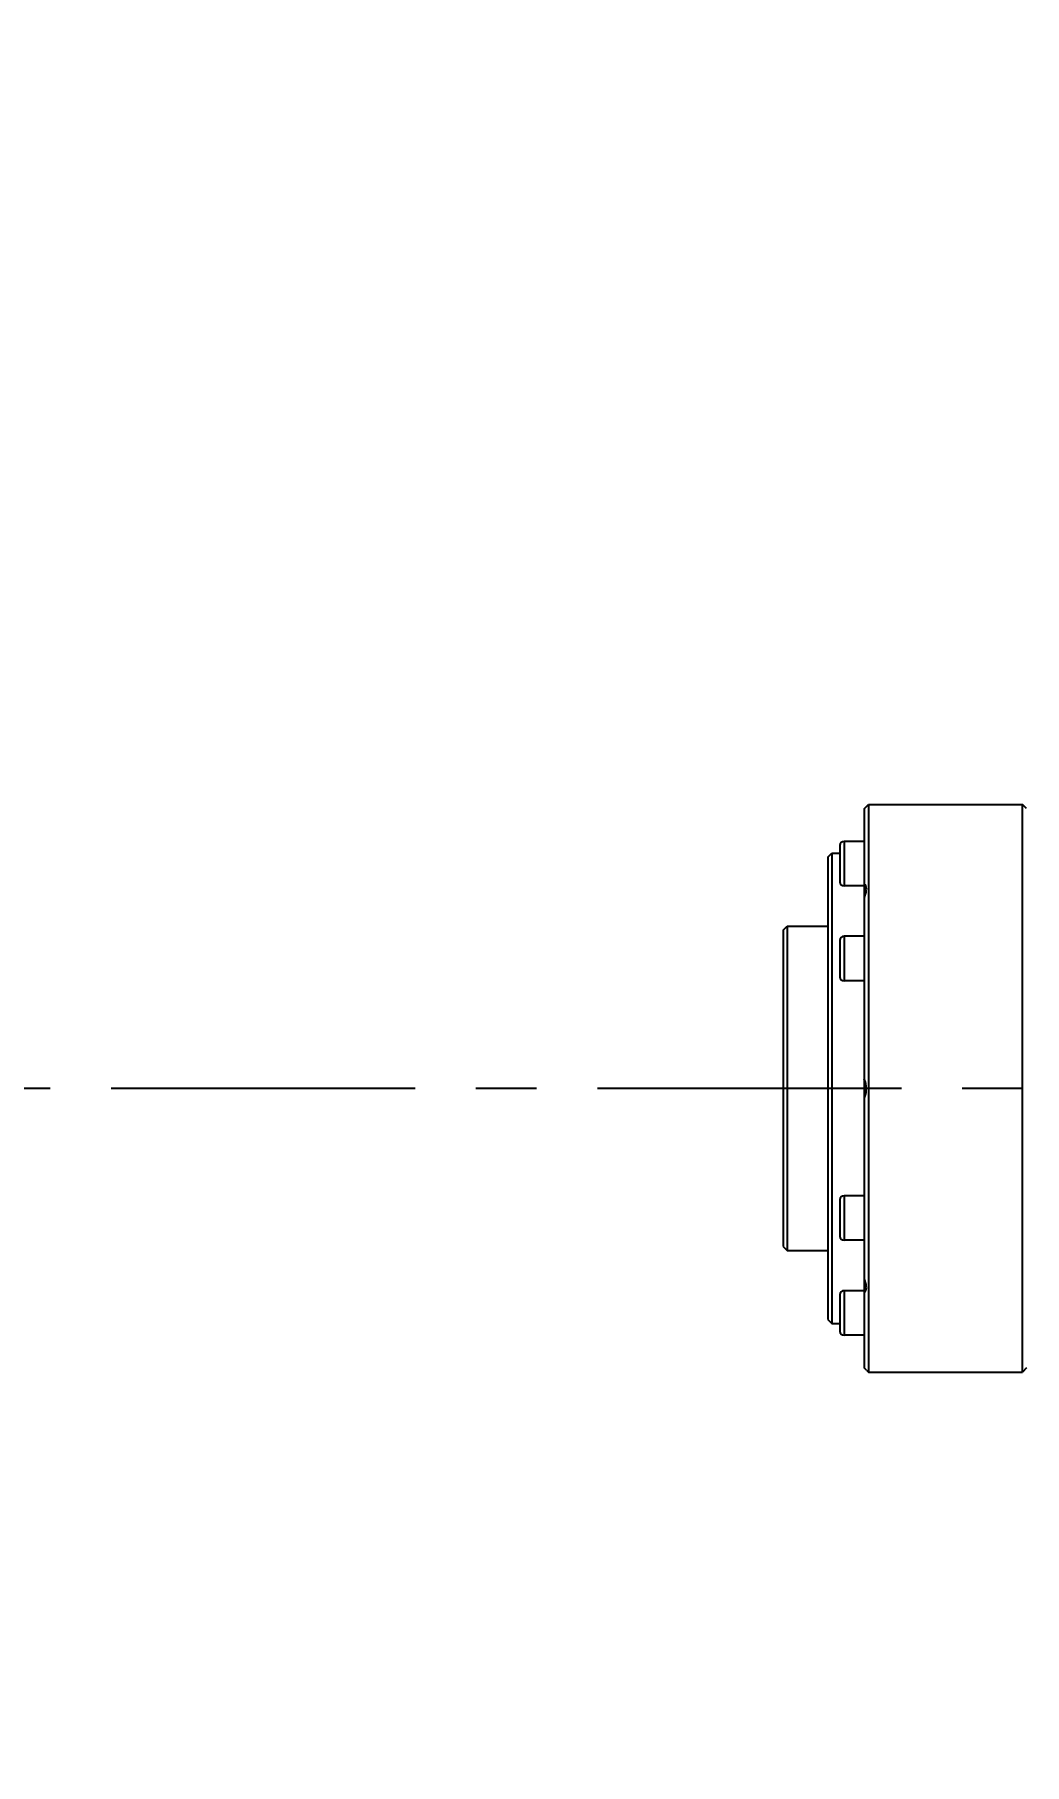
# Model space of a CAD drawing. Header units: millimetres. Extents: x 5828 to 6704, y 123 to 421.
# Drawn here: x 6545.08 to 6551.18, y 218.73 to 229.4 of the extents above; entities that cross this region are included whole.
import ezdxf

# ---------------------------------------------------------------- set-up
doc = ezdxf.new("R2010")
doc.units = ezdxf.units.MM
doc.linetypes.add('CENTER', pattern=[0.6, 0.375, -0.075, 0.075, -0.075])
for name, color, linetype in [('中心线', 7, 'Continuous'), ('外形图', 7, 'Continuous'), ('尺寸标注', 7, 'Continuous'), ('运动范围', 7, 'Continuous')]:
    doc.layers.add(name, color=color, linetype=linetype)
doc.styles.add('微软雅黑', font='msyh.ttc', dxfattribs={"height": 1.5})
doc.dimstyles.new('尺寸标注_1_20比例', dxfattribs={"dimtxt": 1.5, "dimasz": 1.25, "dimexe": 0.5, "dimexo": 0.4, "dimgap": 0.5, "dimtad": 1, "dimdec": 1, "dimlfac": 20, "dimdsep": 46, "dimtxsty": '微软雅黑', "dimcen": 0.09, "dimadec": 0, "dimazin": 0, "dimtp": 0.01, "dimtm": 0.01, "dimtfac": 1, "dimtdec": 1, "dimtofl": 0, "dimtmove": 0, "dimatfit": 3, "dimfxl": 1, "dimtolj": 1, "dimarcsym": 0})

# ---------------------------------------------------------------- blocks, each defined once
blk = doc.blocks.new('*D819')
at = {"layer": 'Defpoints', "color": 0}
for p in [(6584.351, 234.274), (6633.685, 232.46), (6518.548, 222.899), (6579.444, 222.899), (6638.115, 222.899)]:
    blk.add_point(p, dxfattribs=at)
at = {"layer": '尺寸标注', "color": 0, "lineweight": -2}
blk.add_arc((6579.444, 222.899), 12.388, 15.78, 174.2161, dxfattribs=at)
at = {"layer": '尺寸标注', "color": 0}
for points in [[(6591.162, 226.222), (6591.568, 226.315), (6591.644, 225.05)], [(6566.911, 224.158), (6567.327, 224.137), (6567.056, 222.899)]]:
    blk.add_solid(points, dxfattribs=at)
at = {"layer": '尺寸标注', "color": 0, "insert": (6578.253, 236.514), "char_height": 1.5, "attachment_point": 5, "rotation": 4.9981, "style": '微软雅黑'}
blk.add_mtext('\\A1;-\\A1;170%%d', dxfattribs=at)
blk = doc.blocks.new('*D820')
at = {"layer": 'Defpoints', "color": 0}
for p in [(6518.548, 222.899), (6579.444, 222.899), (6638.115, 222.899), (6633.684, 213.335), (6572.633, 212.545)]:
    blk.add_point(p, dxfattribs=at)
at = {"layer": '尺寸标注', "color": 0, "lineweight": -2}
blk.add_arc((6579.444, 222.899), 12.394, 185.7813, 344.2187, dxfattribs=at)
at = {"layer": '尺寸标注', "color": 0}
for points in [[(6567.321, 221.661), (6566.905, 221.64), (6567.05, 222.899)], [(6591.573, 219.482), (6591.167, 219.575), (6591.649, 220.747)]]:
    blk.add_solid(points, dxfattribs=at)
at = {"layer": '尺寸标注', "color": 0, "insert": (6578.475, 211.827), "char_height": 1.5, "attachment_point": 5, "rotation": 355, "style": '微软雅黑'}
blk.add_mtext('\\A1;+\\A1;170%%d', dxfattribs=at)

msp = doc.modelspace()

# ---------------------------------------------------------------- linework, layer by layer
at = {"layer": '中心线', "linetype": 'CENTER', "ltscale": 5}
msp.add_line((6518.5475, 222.8994), (6638.115, 222.8994), dxfattribs=at)
at = {"layer": '外形图', "color": 7, "linetype": 'Continuous'}
for p, q in [((6550.1937, 224.6234), (6550.2062, 224.6369)), ((6550.1937, 224.6233), (6550.1937, 224.1605)), ((6550.2062, 224.6369), (6550.2187, 224.6494)), ((6550.2187, 224.6494), (6550.2187, 221.1494)), ((6550.2187, 224.6494), (6551.1687, 224.6494)), ((6551.1687, 221.1494), (6551.1687, 224.6494)), ((6551.1937, 224.6244), (6551.1687, 224.6494)), ((6550.0437, 224.3975), (6550.0437, 224.1725)), ((6550.0687, 224.4225), (6550.0687, 224.1475)), ((6550.1937, 224.4225), (6550.0687, 224.4225)), ((6549.9687, 224.3244), (6549.9937, 224.3494)), ((6549.9687, 224.3244), (6549.9687, 221.4744)), ((6549.9937, 224.3494), (6549.9937, 221.4494)), ((6549.9937, 224.3494), (6550.0437, 224.3494)), ((6550.1937, 224.1475), (6550.0687, 224.1475)), ((6550.1937, 224.1575), (6550.1937, 221.6412)), ((6549.6937, 223.8744), (6549.7187, 223.8994)), ((6549.6937, 223.8744), (6549.6937, 221.9244)), ((6549.7187, 223.8994), (6549.7187, 221.8994)), ((6549.7187, 223.8994), (6549.9687, 223.8994)), ((6550.0437, 223.8119), (6550.0437, 223.5869)), ((6550.0687, 223.8369), (6550.0687, 223.5619)), ((6550.1937, 223.8369), (6550.0687, 223.8369)), ((6550.1937, 223.5619), (6550.0687, 223.5619)), ((6550.0437, 222.2119), (6550.0437, 221.9869)), ((6550.0687, 222.2369), (6550.0687, 221.9619)), ((6550.1937, 222.2369), (6550.0687, 222.2369)), ((6549.6937, 221.9244), (6549.7187, 221.8994)), ((6550.1937, 221.9619), (6550.0687, 221.9619)), ((6549.7187, 221.8994), (6549.9687, 221.8994)), ((6550.0437, 221.6262), (6550.0437, 221.4012)), ((6550.0687, 221.6512), (6550.0687, 221.3762)), ((6550.1937, 221.6512), (6550.0687, 221.6512)), ((6550.1937, 221.6383), (6550.1937, 221.1754)), ((6549.9687, 221.4744), (6549.9937, 221.4494)), ((6549.9937, 221.4494), (6550.0437, 221.4494)), ((6550.1937, 221.3762), (6550.0687, 221.3762)), ((6550.2062, 221.1619), (6550.1937, 221.1754)), ((6550.2062, 221.1619), (6550.2187, 221.1494)), ((6550.2187, 221.1494), (6551.1687, 221.1494)), ((6551.1937, 221.1744), (6551.1687, 221.1494))]:
    msp.add_line(p, q, dxfattribs=at)
for centre, start, end in [((6550.0687, 224.3975), 90, 180), ((6550.0687, 224.1725), 180, 270), ((6550.0687, 223.8119), 90, 180), ((6550.0687, 223.5869), 180, 270), ((6550.0687, 222.2119), 90, 180), ((6550.0687, 221.9869), 180, 270), ((6550.0687, 221.6262), 90, 180), ((6550.0687, 221.4012), 180, 270)]:
    msp.add_arc(centre, 0.025, start, end, dxfattribs=at)
for points, knots in [([(6550.2062, 224.128), (6550.2062, 224.1345), (6550.2047, 224.1467), (6550.1978, 224.157), (6550.1937, 224.1604)], [0, 0, 0, 0, 0.5526239, 1, 1, 1, 1]), ([(6550.1937, 224.0764), (6550.1974, 224.0852), (6550.2034, 224.102), (6550.2062, 224.1197), (6550.2062, 224.128)], [0, 0, 0, 0, 0.5369315, 1, 1, 1, 1]), ([(6550.2062, 222.8994), (6550.2062, 222.9046), (6550.2051, 222.9249), (6550.1998, 222.945), (6550.1937, 222.9588)], [0, 0, 0, 0, 0.2579903, 1, 1, 1, 1]), ([(6550.1937, 222.84), (6550.1956, 222.8444), (6550.203, 222.8634), (6550.2062, 222.8839), (6550.2062, 222.8994)], [0, 0, 0, 0, 0.2410875, 1, 1, 1, 1]), ([(6550.2062, 221.6708), (6550.2062, 221.679), (6550.2034, 221.6968), (6550.1974, 221.7136), (6550.1937, 221.7223)], [0, 0, 0, 0, 0.4630775, 1, 1, 1, 1]), ([(6550.1937, 221.6383), (6550.1978, 221.6417), (6550.2047, 221.6521), (6550.2062, 221.6642), (6550.2062, 221.6708)], [0, 0, 0, 0, 0.447379, 1, 1, 1, 1])]:
    msp.add_open_spline(points, degree=3, knots=knots, dxfattribs=at)
at = {"layer": '运动范围'}
msp.add_arc((6579.472, 222.9006), 55.0498, 10, 349.99357, dxfattribs=at)

# ---------------------------------------------------------------- dimensions: what is measured, and where the dimension line sits
at = {"layer": '尺寸标注'}
for base, line2, text, picture, middle in [((6584.3508, 234.274), ((6633.6855, 232.4599), (6579.4437, 222.8994)), '\\A1;-<>', '*D819', (6578.253, 236.5144)), ((6572.6333, 212.5447), ((6579.4437, 222.8994), (6633.6844, 213.3353)), '\\A1;+<>', '*D820', (6578.475, 211.8272))]:
    dim = msp.add_angular_dim_2l(base=base, line1=((6518.5475, 222.8994), (6638.115, 222.8994)), line2=line2, text=text, dimstyle='尺寸标注_1_20比例', override={"dimtxsty": '微软雅黑'}, dxfattribs=at)
    dim.commit()
    dim.dimension.update_dxf_attribs({"geometry": picture, "text_midpoint": middle})

doc.saveas('drawing.dxf')
